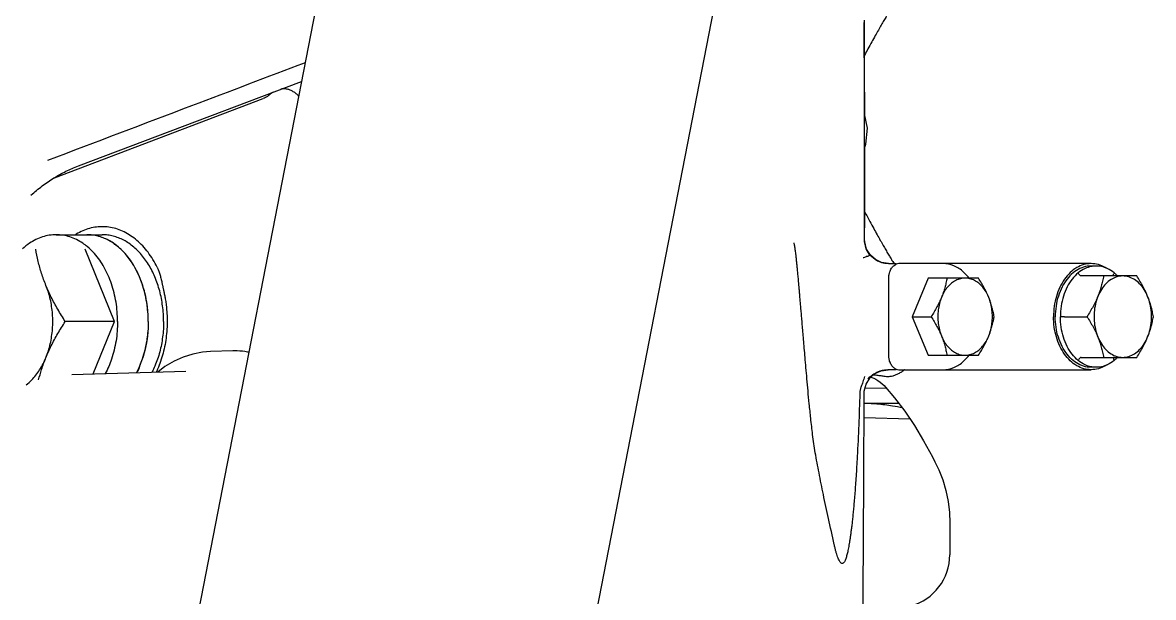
# Model space of a CAD drawing. Header units: millimetres. Extents: x 156850 to 204135, y 56350 to 74150.
# Drawn here: x 174288.9 to 174523.4, y 61704.3 to 61823.5 of the extents above; entities that cross this region are included whole.
import ezdxf

# ---------------------------------------------------------------- set-up
doc = ezdxf.new("R2010")
doc.units = ezdxf.units.MM
doc.header["$LTSCALE"] = 150
doc.layers.add('-----33 Equipment', color=5, linetype='Continuous')

# ---------------------------------------------------------------- blocks, each defined once
blk = doc.blocks.new('X-2F-PLAN$0$A$C73FA2420')
at = {"color": 0, "linetype": 'Continuous'}
for p, q in [((2025.23, 1342.44), (2025.23, 1332.9)), ((2037.06, 1342.82), (2053.47, 1299.5)), ((1996.27, 1339.22), (1996.9, 1315.53)), ((2007.23, 1330.34), (2007.23, 1340.56)), ((2039.51, 1337.85), (2057.04, 1291.58)), ((1996.39, 1334.76), (2007.23, 1330.34)), ((2007.23, 1330.34), (2022.23, 1336.46)), ((2101.97, 1282.84), (1873.32, 1327.29)), ((2001.12, 1305.8), (2001, 1310.44)), ((2086.51, 1203.33), (1660.3, 1286.18)), ((1986.98, 1165.36), (1987.22, 1174.94)), ((1990.23, 1167.67), (1990.23, 1174.93)), ((2023.79, 1174.82), (2024.24, 1174.84)), ((2043.18, 1174.84), (2044.04, 1174.53)), ((2047.36, 1174.21), (2050.31, 1174.84)), ((2069.22, 1174.82), (2069.74, 1174.8)), ((1993.43, 1170.27), (1993.32, 1174.75)), ((2019.45, 1171.26), (2020.06, 1172.54)), ((2023.75, 1174.77), (2024.25, 1174.79)), ((2024.24, 1174.79), (2024.25, 1174.79)), ((2024.25, 1174.79), (2024.6, 1174.79)), ((2024.6, 1174.79), (2025.04, 1174.79)), ((2044.04, 1174.53), (2047.36, 1174.21)), ((2049.42, 1174.78), (2049.41, 1174.78)), ((2049.44, 1174.78), (2049.86, 1174.78)), ((1997.02, 1171.38), (1997.23, 1169.93)), ((2019.24, 1169.86), (2019.45, 1171.26)), ((2019.65, 1171.83), (2019.77, 1172.09)), ((1997.23, 1168.27), (1997.23, 1169.96)), ((2000.23, 1169.79), (2016.23, 1169.79)), ((2019.23, 1169.85), (2019.23, 1168.25)), ((1997.23, 1167.67), (1997.23, 1127.84)), ((2019.23, 1127.84), (2019.23, 1167.67)), ((2008.23, 1164.9), (2000.23, 1161.64)), ((2008.23, 1164.9), (2008.23, 1160.99)), ((2016.23, 1161.64), (2008.23, 1164.9)), ((2000.23, 1161.64), (2000.23, 1151.19)), ((2016.23, 1151.19), (2016.23, 1161.64)), ((1978.14, 1160.21), (1978.14, 1160.21)), ((1965.47, 1157.14), (1958.83, 1157.14)), ((1967.62, 1157.22), (1965.47, 1157.14)), ((2008.23, 1133.31), (2008.23, 1128.68)), ((1999.8, 1129.87), (1999.8, 1118.35)), ((2016.67, 1118.35), (2016.67, 1129.87)), ((1997.73, 1126.78), (1997.73, 1127.84)), ((2018.73, 1126.78), (2018.73, 1127.84))]:
    blk.add_line(p, q, dxfattribs=at)
for points in [[(2001, 1310.43), (2000.87, 1312.1), (2000.49, 1314.1), (1999.86, 1316.08), (1998.99, 1318.01), (1997.87, 1319.88), (1996.75, 1321.37)], [(1903.34, 1175.46), (1938.78, 1175.18), (1974.42, 1174.98), (1992.26, 1174.92)], [(1992.26, 1174.92), (1992.77, 1174.89), (1994.27, 1174.49), (1995.5, 1173.71)], [(2019.78, 1172.11), (2020.08, 1172.63), (2021.02, 1173.68), (2022.29, 1174.45), (2023.79, 1174.82)], [(2024.24, 1174.84), (2032.21, 1174.83), (2054.48, 1174.84), (2069.23, 1174.86)], [(2063.04, 1174.81), (2063.36, 1174.81), (2063.69, 1174.81), (2064.03, 1174.81), (2064.38, 1174.81), (2064.73, 1174.81), (2065.09, 1174.81), (2065.45, 1174.81), (2065.81, 1174.81), (2066.17, 1174.81), (2066.54, 1174.82), (2067.26, 1174.82)], [(2067.26, 1174.82), (2067.63, 1174.82), (2067.99, 1174.82), (2069.22, 1174.82)], [(1995.71, 1173.47), (1995.65, 1173.32), (1995.46, 1172.9), (1995.24, 1172.47), (1994.98, 1172.04), (1994.67, 1171.6), (1994.33, 1171.17), (1993.94, 1170.75), (1993.62, 1170.44)], [(1995.5, 1173.71), (1996.42, 1172.65), (1997.02, 1171.38)], [(2020.06, 1172.54), (2020.99, 1173.6), (2022.24, 1174.38), (2023.75, 1174.77)], [(2025.04, 1174.79), (2025.27, 1174.79), (2025.49, 1174.79), (2025.93, 1174.79)], [(2025.93, 1174.79), (2026.15, 1174.79), (2026.59, 1174.79)], [(2026.59, 1174.79), (2026.82, 1174.78), (2027.26, 1174.78)], [(2027.26, 1174.78), (2027.48, 1174.78), (2027.71, 1174.78), (2028.15, 1174.78)], [(2028.15, 1174.78), (2028.38, 1174.78), (2028.83, 1174.78)], [(2028.83, 1174.78), (2029.05, 1174.78), (2029.27, 1174.78), (2029.72, 1174.78)], [(2029.72, 1174.78), (2029.95, 1174.78), (2030.4, 1174.78)], [(2030.4, 1174.78), (2030.63, 1174.78), (2030.85, 1174.78), (2031.3, 1174.77)], [(2031.3, 1174.77), (2031.53, 1174.77), (2031.98, 1174.77)], [(2031.98, 1174.77), (2032.21, 1174.77), (2032.44, 1174.77), (2032.9, 1174.77)], [(2032.9, 1174.77), (2033.12, 1174.77), (2033.58, 1174.77)], [(2033.58, 1174.77), (2033.81, 1174.77), (2034.04, 1174.77), (2034.5, 1174.77)], [(2034.5, 1174.77), (2034.73, 1174.77), (2034.96, 1174.77), (2035.42, 1174.77)], [(2035.42, 1174.77), (2035.65, 1174.77), (2035.88, 1174.77), (2036.34, 1174.77)], [(2036.34, 1174.77), (2036.57, 1174.77), (2037.03, 1174.77)], [(2037.03, 1174.77), (2037.27, 1174.77), (2037.5, 1174.77), (2037.96, 1174.77)], [(2037.96, 1174.77), (2038.2, 1174.77), (2038.43, 1174.77), (2038.89, 1174.77)], [(2038.89, 1174.77), (2039.13, 1174.77), (2039.36, 1174.77), (2039.83, 1174.77)], [(2039.83, 1174.77), (2040.06, 1174.77), (2040.3, 1174.77), (2040.53, 1174.77), (2041, 1174.77)], [(2041, 1174.77), (2041.24, 1174.77), (2041.48, 1174.77), (2041.95, 1174.77)], [(2041.95, 1174.77), (2042.18, 1174.77), (2042.42, 1174.77), (2042.89, 1174.77)], [(2042.89, 1174.77), (2043.13, 1174.77), (2043.37, 1174.77), (2043.61, 1174.77), (2044.09, 1174.77)], [(2049.86, 1174.78), (2050.1, 1174.78), (2050.34, 1174.78), (2050.59, 1174.78), (2050.83, 1174.78), (2051.32, 1174.78)], [(2051.32, 1174.78), (2051.56, 1174.78), (2051.81, 1174.78), (2052.05, 1174.78), (2052.3, 1174.78), (2052.79, 1174.78)], [(2052.79, 1174.78), (2053.04, 1174.78), (2053.28, 1174.78), (2053.53, 1174.78), (2053.77, 1174.78), (2054.27, 1174.78)], [(2054.27, 1174.78), (2054.51, 1174.78), (2054.76, 1174.78), (2055.01, 1174.79), (2055.26, 1174.79), (2055.51, 1174.79), (2056.01, 1174.79)], [(2056.01, 1174.79), (2056.26, 1174.79), (2056.51, 1174.79), (2056.76, 1174.79), (2057.02, 1174.79), (2057.27, 1174.79), (2057.53, 1174.79), (2058.05, 1174.79)], [(2058.05, 1174.79), (2058.31, 1174.79), (2058.57, 1174.79), (2058.84, 1174.79), (2059.1, 1174.79), (2059.37, 1174.8), (2059.64, 1174.8), (2060.18, 1174.8)], [(2060.18, 1174.8), (2060.46, 1174.8), (2060.73, 1174.8), (2061.01, 1174.8), (2061.29, 1174.8), (2061.58, 1174.8), (2061.86, 1174.8), (2062.15, 1174.8), (2062.44, 1174.8), (2063.04, 1174.81)], [(1993.62, 1170.44), (1991.42, 1168.57), (1988.63, 1166.46), (1985.65, 1164.47), (1982.5, 1162.57), (1979.15, 1160.73), (1978.14, 1160.21)], [(1978.14, 1160.21), (1976.49, 1159.42), (1974.36, 1158.6), (1972.15, 1157.96), (1969.9, 1157.49), (1967.62, 1157.22)]]:
    blk.add_lwpolyline(points, dxfattribs=at)
blk.add_arc((1958.83, 1168.14), 11, 195.5899, 270, dxfattribs=at)
for points, start_tangent, end_tangent in [([(1994.08, 1348.66), (1995.1, 1347.52), (1997.2, 1345.88), (1999.73, 1344.57)], (0.612841, -0.790206), (0.92582, -0.377964)), ([(2025.23, 1342.44), (2024.78, 1345.28), (2023.45, 1347.97), (2022.31, 1349.4)], (0, 1), (-0.678497, 0.734603)), ([(1995.12, 1346.08), (1997.27, 1345.47), (1999.73, 1344.57)], (0.970041, -0.242941), (0.92582, -0.377964)), ([(2014.73, 1344.57), (2017.2, 1345.47), (2019.71, 1346.17), (2022.23, 1346.69)], (0.92582, 0.377964), (0.985438, 0.170033)), ([(2033.44, 1347.67), (2034.42, 1346.52), (2035.35, 1345.34), (2036.2, 1344.14), (2037, 1342.92), (2037.73, 1341.68), (2038.39, 1340.42), (2038.99, 1339.14), (2039.51, 1337.85)], (0.666239, -0.745738), (0.354299, -0.935132)), ([(1999.73, 1344.57), (2002.6, 1343.67), (2005.67, 1343.21), (2008.8, 1343.21), (2011.87, 1343.67), (2014.73, 1344.57)], (0.92582, -0.377964), (0.92582, 0.377964)), ([(1999.73, 1344.57), (2002.2, 1343.46), (2004.71, 1342.11), (2007.23, 1340.56)], (0.92582, -0.377964), (0.84076, -0.541408)), ([(2007.23, 1340.56), (2009.76, 1342.11), (2012.27, 1343.46), (2014.73, 1344.57)], (0.84076, 0.541408), (0.92582, 0.377964)), ([(2060.89, 1290.83), (2051.96, 1314.36), (2040.61, 1344.25)], (-0.354909, 0.934901), (-0.354915, 0.934899)), ([(2022.76, 1336), (2023.45, 1336.92), (2024.78, 1339.61), (2025.23, 1342.44)], (0.638762, 0.769404), (0, 1)), ([(2018.47, 1321.5), (2020.1, 1322.39), (2021.58, 1323.4), (2022.91, 1324.51), (2024.06, 1325.71), (2025.03, 1327), (2025.8, 1328.35), (2026.38, 1329.74), (2026.74, 1331.18), (2026.89, 1332.63), (2026.82, 1334.08), (2026.54, 1335.52), (2026.04, 1336.93), (2025.34, 1338.3), (2025.24, 1338.47)], (0.896987, 0.442057), (-0.525877, 0.850561)), ([(2007.28, 1329.72), (2011.24, 1330.04), (2015.04, 1330.98), (2018.46, 1332.49), (2021.31, 1334.51), (2022.76, 1336)], (0.999998, 0.00193), (0.638762, 0.769404)), ([(2023.52, 1330.66), (2023.79, 1331.08), (2024.35, 1332.15), (2024.78, 1333.25), (2025.07, 1334.37), (2025.22, 1335.51), (2025.23, 1336.08)], (0.554366, 0.832273), (0, 1)), ([(2024.78, 1333.25), (2025.23, 1336.08)], (0.30679, 0.951777), (0, 1)), ([(2007.18, 1329.72), (2003.23, 1330.04), (1999.42, 1330.98), (1996.44, 1332.26)], (-0.999998, 0.00193), (-0.883572, 0.468296)), ([(2007.23, 1323.35), (2011.24, 1323.67), (2015.04, 1324.61), (2018.46, 1326.13), (2021.31, 1328.15), (2023.45, 1330.56), (2024.78, 1333.25)], (1, 0), (0.30679, 0.951777)), ([(2007.23, 1320.17), (2008.85, 1320.22), (2010.45, 1320.38), (2012.02, 1320.63), (2013.56, 1320.98), (2015.04, 1321.43), (2016.47, 1321.97), (2017.81, 1322.6), (2019.08, 1323.31), (2020.24, 1324.1), (2021.31, 1324.96), (2022.26, 1325.89), (2023.08, 1326.87), (2023.79, 1327.9), (2024.35, 1328.97), (2024.78, 1330.07), (2025.07, 1331.19), (2025.22, 1332.33), (2025.23, 1332.9)], (1, 0), (0, 1)), ([(2007.23, 1329.72), (2007.18, 1329.72)], (-1, 0), (-0.999998, 0.00193)), ([(2007.23, 1329.72), (2007.28, 1329.72)], (1, 0), (0.999998, 0.00193)), ([(2018.58, 1326.2), (2019.08, 1326.5), (2020.24, 1327.28), (2021.31, 1328.15), (2022.26, 1329.07), (2023.08, 1330.05), (2023.38, 1330.45)], (0.867289, 0.497805), (0.571956, 0.820284)), ([(2023.38, 1330.45), (2023.52, 1330.66)], (0.571956, 0.820284), (0.554366, 0.832273)), ([(2007.23, 1323.35), (2003.23, 1323.67), (1999.42, 1324.61), (1996.61, 1325.81)], (-1, 0), (-0.888148, 0.459558)), ([(2007.23, 1323.35), (2005.62, 1323.4), (2004.02, 1323.56), (2002.45, 1323.81), (2000.91, 1324.16), (1999.42, 1324.61), (1998, 1325.15), (1996.65, 1325.78), (1996.63, 1325.8)], (-1, 0), (-0.888874, 0.458151)), ([(2011.39, 1323.7), (2012.02, 1323.81), (2013.56, 1324.16), (2015.04, 1324.61), (2016.47, 1325.15), (2017.81, 1325.78), (2018.33, 1326.06)], (0.986183, 0.165659), (0.874998, 0.484126)), ([(2018.33, 1326.06), (2018.58, 1326.2)], (0.874998, 0.484126), (0.867289, 0.497805)), ([(2007.23, 1320.17), (2005.62, 1320.22), (2004.02, 1320.38), (2002.45, 1320.63), (2000.91, 1320.98), (1999.42, 1321.43), (1998, 1321.97), (1996.72, 1322.57)], (-1, 0), (-0.891146, 0.453717)), ([(2007.23, 1323.35), (2008.85, 1323.4), (2010.45, 1323.56), (2011.08, 1323.65)], (1, 0), (0.988249, 0.152854)), ([(2011.08, 1323.65), (2011.39, 1323.7)], (0.988249, 0.152854), (0.986183, 0.165659)), ([(1996.95, 1321.59), (1996.74, 1321.69)], (-0.909507, 0.415688), (-0.904879, 0.425669)), ([(2009.33, 1319.51), (2007.48, 1319.43), (2005.63, 1319.48), (2003.79, 1319.66), (2001.99, 1319.96), (2000.24, 1320.39), (1998.55, 1320.93), (1996.95, 1321.59)], (-0.997122, -0.075819), (-0.909513, 0.415675)), ([(2015.26, 1320.51), (2015.03, 1320.46), (2014.8, 1320.41), (2014.57, 1320.36), (2014.31, 1320.3), (2014.03, 1320.23), (2013.71, 1320.17), (2013.37, 1320.09), (2013, 1320.02), (2012.59, 1319.94), (2012.15, 1319.86), (2011.67, 1319.78), (2011.15, 1319.7), (2010.59, 1319.63), (2009.98, 1319.57), (2009.33, 1319.51)], (-0.978621, -0.205674), (-0.997121, -0.075833)), ([(2018.47, 1321.5), (2017.83, 1321.22), (2017.07, 1320.96), (2016.21, 1320.73), (2015.26, 1320.51)], (-0.896982, -0.442068), (-0.978634, -0.205609)), ([(2000.85, 1302.5), (2000.9, 1302.78), (2001.12, 1304.9), (2001.12, 1305.8)], (0.190065, 0.981771), (-0.026641, 0.999645)), ([(2054.42, 1297.99), (2054, 1298.53), (2053.69, 1299.04), (2053.47, 1299.5)], (-0.653556, 0.756878), (-0.354349, 0.935113)), ([(2054.82, 1297.45), (2054.42, 1297.99)], (-0.543061, 0.839693), (-0.653556, 0.756878)), ([(2053.98, 1292.16), (2054.23, 1292.41), (2054.7, 1292.98), (2055.07, 1293.58), (2055.32, 1294.21), (2055.46, 1294.85), (2055.47, 1295.03)], (0.735392, 0.677642), (0.073941, 0.997263)), ([(2055.47, 1295.03), (2055.48, 1295.51), (2055.44, 1295.84)], (0.073941, 0.997263), (-0.146743, 0.989175)), ([(1961, 1181.1), (1966.39, 1182.3), (1971.32, 1183.35), (1975.85, 1184.25), (1980, 1185.02), (1983.78, 1185.57), (1987.16, 1185.96), (1990.16, 1186.27), (1992.87, 1186.53), (1995.36, 1186.75), (1997.68, 1186.96), (1999.79, 1187.14), (2001.71, 1187.31), (2003.48, 1187.46), (2005.11, 1187.6), (2006.6, 1187.72), (2007.98, 1187.84), (2009.25, 1187.94), (2010.41, 1188.04), (2011.47, 1188.13), (2012.44, 1188.22), (2013.32, 1188.29), (2014.12, 1188.36), (2014.84, 1188.42), (2015.51, 1188.48), (2016.12, 1188.54), (2016.69, 1188.59), (2017.22, 1188.64), (2017.72, 1188.69), (2018.21, 1188.73), (2018.68, 1188.78), (2019.13, 1188.83), (2019.57, 1188.87), (2019.97, 1188.91), (2020.33, 1188.95), (2020.67, 1188.99), (2021.24, 1189.06), (2021.72, 1189.12), (2022.11, 1189.17), (2022.44, 1189.22), (2022.85, 1189.28), (2023.21, 1189.35), (2023.53, 1189.42)], (0.9774, 0.211397), (0.970546, 0.240917)), ([(1979.21, 1176.33), (1977.08, 1176.45), (1975.13, 1176.57), (1973.34, 1176.69), (1971.7, 1176.82), (1970.2, 1176.94), (1968.82, 1177.06), (1967.56, 1177.18), (1966.39, 1177.3), (1965.31, 1177.41), (1964.32, 1177.53), (1963.42, 1177.65), (1962.59, 1177.76), (1961.85, 1177.87), (1961.17, 1177.99), (1960.55, 1178.09), (1960, 1178.2), (1959.49, 1178.31), (1959.03, 1178.42), (1958.61, 1178.53), (1958.22, 1178.64), (1957.86, 1178.77), (1957.53, 1178.92), (1957.24, 1179.08), (1957.12, 1179.69)], (-0.998522, 0.054357), (0.707856, 0.706357)), ([(1957.12, 1179.69), (1957.48, 1179.96), (1957.93, 1180.19), (1958.43, 1180.39), (1958.98, 1180.58), (1959.59, 1180.76), (1960.26, 1180.93), (1961, 1181.1)], (0.707856, 0.706357), (0.9774, 0.211397)), ([(1992.35, 1175.79), (1985.77, 1176.02), (1979.21, 1176.33)], (-0.999538, 0.03039), (-0.998522, 0.054357)), ([(1993.74, 1175.5), (1993.03, 1175.71), (1992.35, 1175.79)], (-0.931692, 0.363248), (-0.99954, 0.030332)), ([(1994.23, 1175.32), (1993.74, 1175.5)], (-0.94621, 0.323554), (-0.933064, 0.359709)), ([(1995.81, 1174.8), (1995.25, 1174.99), (1994.71, 1175.16), (1994.23, 1175.32)], (-0.954791, 0.297276), (-0.946209, 0.323555)), ([(2020.48, 1175.13), (2020.58, 1174.78), (2020.7, 1174.41)], (0.244948, -0.969536), (0.326722, -0.94512)), ([(1989.3, 1166.93), (1989.69, 1168.99), (1990.1, 1172.27), (1990.22, 1174.58)], (0.213147, 0.97702), (0.024711, 0.999695)), ([(1995.37, 1174.12), (1995.59, 1173.89)], (0.704613, -0.709592), (0.673099, -0.739553)), ([(1995.59, 1173.89), (1996.36, 1172.87), (1996.98, 1171.55)], (0.673099, -0.739553), (0.306258, -0.951949)), ([(1995.81, 1170.52), (1995.94, 1171.39), (1996.05, 1172.2), (1996.15, 1172.95)], (0.147522, 0.989059), (0.120888, 0.992666)), ([(2029.94, 1174.78), (2029.59, 1174.59), (2027.96, 1173.7), (2026.51, 1172.9), (2025.22, 1172.19), (2024.06, 1171.54), (2023.02, 1170.95), (2022.08, 1170.41), (2021.21, 1169.9), (2020.41, 1169.42), (2019.74, 1169.02)], (-0.880219, -0.474568), (-0.850259, -0.526365)), ([(2020.87, 1173.58), (2020.81, 1174.01), (2020.7, 1174.44)], (0.540052, 0.841632), (-0.153468, 0.988154)), ([(2073.79, 1168.27), (2073.42, 1168.52), (2072.77, 1168.94), (2072.08, 1169.38), (2071.33, 1169.83), (2070.53, 1170.3), (2069.67, 1170.81), (2068.72, 1171.35), (2067.68, 1171.94), (2066.52, 1172.59), (2065.22, 1173.31), (2063.77, 1174.11), (2062.49, 1174.8)], (-0.823476, 0.56735), (-0.8797, 0.475529)), ([(1996.65, 1167.31), (1996.46, 1167.64), (1996.14, 1168.31), (1995.91, 1168.96), (1995.8, 1169.55), (1995.77, 1170.06), (1995.81, 1170.52)], (-0.523681, 0.851914), (0.147545, 0.989055)), ([(1996.98, 1171.55), (1997.03, 1171.4)], (0.306258, -0.951949), (0.279382, -0.96018)), ([(1997.03, 1171.4), (1997.08, 1171.21)], (0.279382, -0.96018), (0.244171, -0.969732)), ([(1997.08, 1171.21), (1997.13, 1170.97)], (0.244171, -0.969732), (0.199487, -0.9799)), ([(1997.13, 1170.97), (1997.23, 1170.18)], (0.199487, -0.9799), (0.043732, -0.999043)), ([(1997.23, 1170.18), (1997.23, 1169.96)], (0.043759, -0.999042), (-0.000001, -1)), ([(2019.23, 1169.85), (2019.28, 1170.53)], (0, 1), (0.139667, 0.990199)), ([(2019.28, 1170.53), (2019.43, 1171.21)], (0.139667, 0.990199), (0.275932, 0.961177)), ([(2019.43, 1171.21), (2019.65, 1171.83)], (0.275932, 0.961177), (0.399366, 0.916792)), ([(1997.36, 1168.27), (1997.23, 1167.67)], (-0.38786, -0.921719), (0, -1)), ([(1997.36, 1168.27), (1997.76, 1168.87)], (0.387865, 0.921716), (0.694998, 0.719012)), ([(1997.76, 1168.87), (1998.4, 1169.35), (1999.21, 1169.66)], (0.694998, 0.719012), (0.968616, 0.248562)), ([(1999.21, 1169.66), (1999.54, 1169.73), (1999.89, 1169.77), (2000.23, 1169.79)], (0.968616, 0.248564), (1, -0.000222)), ([(2016.23, 1169.79), (2016.59, 1169.77), (2016.95, 1169.73), (2017.29, 1169.65)], (1, 0.000331), (0.966394, -0.257066)), ([(2017.29, 1169.65), (2018.1, 1169.33), (2018.73, 1168.85), (2018.87, 1168.68)], (0.96652, -0.256592), (0.607808, -0.794084)), ([(2018.87, 1168.68), (2019.12, 1168.25)], (0.607808, -0.794084), (0.375694, -0.926744)), ([(2019.23, 1167.67), (2019.12, 1168.25)], (0, 1), (-0.375406, 0.92686)), ([(2019.66, 1168.97), (2019.23, 1168.7)], (-0.849326, -0.527869), (-0.843637, -0.536914)), ([(2019.72, 1169), (2019.66, 1168.97)], (-0.849979, -0.526816), (-0.849326, -0.527869)), ([(2019.74, 1169.02), (2019.72, 1169)], (-0.850259, -0.526365), (-0.849979, -0.526816)), ([(1996.83, 1167.03), (1996.65, 1167.31)], (-0.551456, 0.834204), (-0.523681, 0.851914)), ([(1997.23, 1166.45), (1997.21, 1166.49), (1996.83, 1167.03)], (-0.588456, 0.808529), (-0.551456, 0.834204)), ([(2008.23, 1160.99), (2007.21, 1160.36), (2006.21, 1159.79), (2005.22, 1159.29), (2004.23, 1158.85)], (-0.84076, -0.541408), (-0.92582, -0.377964)), ([(2012.23, 1158.85), (2011.25, 1159.29), (2010.26, 1159.79), (2009.25, 1160.36), (2008.23, 1160.99)], (-0.92582, 0.377964), (-0.84076, 0.541408)), ([(1997.23, 1158.48), (1997.68, 1156.29), (1998.98, 1154.27), (1999.83, 1153.46)], (0, -1), (0.766761, -0.641932)), ([(2004.23, 1158.85), (2003.25, 1158.48), (2002.26, 1158.18), (2001.25, 1157.92), (2000.23, 1157.72)], (-0.92582, -0.377964), (-0.985438, -0.170033)), ([(2004.23, 1158.85), (2003.1, 1158.29), (2002.11, 1157.59), (2001.31, 1156.78), (2000.72, 1155.89), (2000.35, 1154.93), (2000.23, 1153.95)], (-0.92582, -0.377964), (0, -1)), ([(2012.23, 1158.85), (2010.97, 1159.27), (2009.62, 1159.52), (2008.23, 1159.61), (2006.84, 1159.52), (2005.5, 1159.27), (2004.23, 1158.85)], (-0.92582, 0.377964), (-0.92582, -0.377964)), ([(2016.23, 1153.95), (2016.11, 1154.93), (2015.75, 1155.89), (2015.16, 1156.78), (2014.36, 1157.59), (2013.38, 1158.29), (2012.23, 1158.85)], (0, 1), (-0.92582, 0.377964)), ([(2016.23, 1157.72), (2015.21, 1157.92), (2014.21, 1158.18), (2013.22, 1158.48), (2012.23, 1158.85)], (-0.985438, 0.170033), (-0.92582, 0.377964)), ([(2016.64, 1153.46), (2017.49, 1154.27), (2018.79, 1156.29), (2019.23, 1158.48)], (0.766761, 0.641932), (0, 1)), ([(2000.23, 1153.95), (2000.36, 1152.97), (2000.72, 1152.02), (2001.31, 1151.12), (2002.11, 1150.32), (2003.09, 1149.62), (2004.23, 1149.05)], (0, -1), (0.92582, -0.377964)), ([(2012.23, 1149.05), (2013.37, 1149.62), (2014.36, 1150.31), (2015.16, 1151.12), (2015.75, 1152.02), (2016.11, 1152.97), (2016.23, 1153.95)], (0.92582, 0.377964), (0, 1)), ([(1999.83, 1153.46), (2000.18, 1153.18)], (0.766761, -0.641932), (0.796285, -0.604921)), ([(2016.29, 1153.18), (2016.64, 1153.46)], (0.796285, 0.604921), (0.766761, 0.641932)), ([(2000.23, 1151.19), (2001.25, 1150.56), (2002.26, 1149.99), (2003.25, 1149.49), (2004.23, 1149.05)], (0.84076, -0.541408), (0.92582, -0.377964)), ([(2004.23, 1149.05), (2005.22, 1148.68), (2006.21, 1148.38), (2007.21, 1148.13), (2008.23, 1147.93)], (0.92582, -0.377964), (0.985438, -0.170033)), ([(2004.23, 1149.05), (2005.5, 1148.64), (2006.85, 1148.38), (2008.23, 1148.3), (2009.62, 1148.38), (2010.97, 1148.64), (2012.23, 1149.05)], (0.92582, -0.377964), (0.92582, 0.377964)), ([(2008.23, 1147.93), (2009.25, 1148.13), (2010.26, 1148.38), (2011.25, 1148.68), (2012.23, 1149.05)], (0.985438, 0.170033), (0.92582, 0.377964)), ([(2012.23, 1149.05), (2013.22, 1149.49), (2014.21, 1149.99), (2015.21, 1150.56), (2016.23, 1151.19)], (0.92582, 0.377964), (0.84076, 0.541408)), ([(1997.23, 1127.84), (1997.45, 1129.36), (1998.07, 1130.81), (1999.09, 1132.16), (2000.46, 1133.34), (2002.12, 1134.31), (2004.02, 1135.02), (2006.09, 1135.47), (2008.23, 1135.62)], (0, 1), (1, 0)), ([(1997.73, 1127.84), (1997.79, 1128.61), (1998.25, 1130.13), (1999.14, 1131.55), (2000.43, 1132.81), (2002.06, 1133.84), (2003.96, 1134.62), (2006.05, 1135.1), (2008.23, 1135.26)], (0, 1), (1, 0)), ([(2019.23, 1127.84), (2019.02, 1129.36), (2018.4, 1130.81), (2017.38, 1132.16), (2016.01, 1133.34), (2014.35, 1134.31), (2012.44, 1135.02), (2010.38, 1135.47), (2008.23, 1135.62)], (0, 1), (-1, 0)), ([(2018.73, 1127.84), (2018.68, 1128.61), (2018.22, 1130.13), (2017.33, 1131.55), (2016.04, 1132.81), (2014.41, 1133.84), (2012.5, 1134.62), (2010.42, 1135.1), (2008.23, 1135.26)], (0, 1), (-1, 0)), ([(1997.83, 1127.8), (1998.25, 1129.07), (1999.14, 1130.49), (2000.43, 1131.75), (2002.06, 1132.78), (2003.96, 1133.56), (2006.05, 1134.04), (2008.23, 1134.2)], (0.1942, 0.980962), (1, 0)), ([(2018.63, 1127.8), (2018.22, 1129.07), (2017.33, 1130.49), (2016.04, 1131.75), (2014.41, 1132.78), (2012.5, 1133.56), (2010.42, 1134.04), (2008.23, 1134.2)], (-0.1942, 0.980962), (-1, 0)), ([(2008.23, 1133.31), (2008.23, 1133.49), (2008.23, 1133.7), (2008.23, 1133.9), (2008.23, 1134.07)], (0, 1), (0, 1)), ([(1999.8, 1129.87), (1999.76, 1130.03), (1999.64, 1130.19), (1999.48, 1130.33), (1999.3, 1130.42)], (0, 1), (-0.92582, 0.377964)), ([(2016.67, 1129.87), (2016.71, 1130.03), (2016.83, 1130.19), (2016.99, 1130.33), (2017.17, 1130.42)], (0, 1), (0.92582, 0.377964)), ([(2008.23, 1128.68), (2007.17, 1128.02), (2006.11, 1127.42), (2005.06, 1126.88), (2004.02, 1126.43)], (-0.84076, -0.541408), (-0.92582, -0.377964)), ([(2012.45, 1126.43), (2011.41, 1126.88), (2010.36, 1127.42), (2009.3, 1128.02), (2008.23, 1128.68)], (-0.92582, 0.377964), (-0.84076, 0.541408)), ([(1998.16, 1124.71), (1998.07, 1124.86), (1997.45, 1126.32), (1997.23, 1127.84)], (-0.527024, 0.84985), (0, 1)), ([(1997.73, 1126.78), (1997.79, 1127.55), (1997.83, 1127.8)], (0, 1), (0.1942, 0.980962)), ([(1998.15, 1124.71), (1997.79, 1126), (1997.73, 1126.78)], (-0.378535, 0.925587), (0, 1)), ([(2004.02, 1126.43), (2002.6, 1125.7), (2001.41, 1124.77), (2000.53, 1123.69), (1999.98, 1122.5), (1999.8, 1121.26)], (-0.92582, -0.377964), (0, -1)), ([(2004.02, 1126.43), (2002.98, 1126.04), (2001.93, 1125.71), (2000.87, 1125.45), (1999.8, 1125.24)], (-0.92582, -0.377964), (-0.985438, -0.170033)), ([(2012.45, 1126.43), (2010.84, 1126.93), (2009.12, 1127.19), (2007.35, 1127.19), (2005.63, 1126.93), (2004.02, 1126.43)], (-0.92582, 0.377964), (-0.92582, -0.377964)), ([(2016.67, 1121.26), (2016.48, 1122.5), (2015.94, 1123.69), (2015.06, 1124.77), (2013.88, 1125.69), (2012.45, 1126.43)], (0, 1), (-0.92582, 0.377964)), ([(2016.67, 1125.24), (2015.6, 1125.45), (2014.54, 1125.71), (2013.49, 1126.04), (2012.45, 1126.43)], (-0.985438, 0.170033), (-0.92582, 0.377964)), ([(2018.31, 1124.71), (2018.4, 1124.86), (2019.02, 1126.32), (2019.23, 1127.84)], (0.527024, 0.84985), (0, 1)), ([(2018.32, 1124.71), (2018.68, 1126), (2018.73, 1126.78)], (0.378535, 0.925587), (0, 1)), ([(2018.73, 1126.78), (2018.68, 1127.55), (2018.63, 1127.8)], (0, 1), (-0.1942, 0.980962)), ([(1999.18, 1123.01), (1999.14, 1123.06), (1998.25, 1124.48), (1998.15, 1124.71)], (-0.639571, 0.768732), (-0.378535, 0.925587)), ([(2017.28, 1123.01), (2017.33, 1123.06), (2018.22, 1124.48), (2018.32, 1124.71)], (0.639571, 0.768732), (0.378535, 0.925587)), ([(1999.35, 1122.82), (1999.18, 1123.01)], (-0.664574, 0.747223), (-0.639571, 0.768732)), ([(1999.48, 1123.18), (1999.3, 1123.13)], (-0.989806, -0.142419), (-0.92582, -0.377964)), ([(1999.77, 1122.39), (1999.35, 1122.82)], (-0.719955, 0.694021), (-0.664574, 0.747223)), ([(1999.68, 1123.16), (1999.64, 1123.18), (1999.48, 1123.18)], (-0.926496, 0.376304), (-0.989806, -0.142419)), ([(1999.8, 1122.98), (1999.76, 1123.11), (1999.68, 1123.16)], (0, 1), (-0.926496, 0.376304)), ([(1999.8, 1121.26), (1999.99, 1120.02), (2000.53, 1118.84), (2001.41, 1117.76), (2002.59, 1116.83), (2004.02, 1116.1)], (0, -1), (0.92582, -0.377964)), ([(2012.45, 1116.1), (2013.87, 1116.83), (2015.06, 1117.76), (2015.94, 1118.84), (2016.48, 1120.03), (2016.67, 1121.26)], (0.92582, 0.377964), (0, 1)), ([(2016.67, 1122.98), (2016.71, 1123.11), (2016.79, 1123.16)], (0, 1), (0.926936, 0.375219)), ([(2016.7, 1122.39), (2017.12, 1122.82)], (0.719955, 0.694021), (0.664539, 0.747253)), ([(2016.79, 1123.16), (2016.83, 1123.18), (2016.99, 1123.18)], (0.926936, 0.375219), (0.989806, -0.142419)), ([(2016.99, 1123.18), (2017.17, 1123.13)], (0.989806, -0.142419), (0.92582, -0.377964)), ([(2017.12, 1122.82), (2017.28, 1123.01)], (0.664539, 0.747253), (0.639571, 0.768732)), ([(1999.8, 1118.35), (2000.87, 1117.69), (2001.93, 1117.09), (2002.98, 1116.56), (2004.02, 1116.1)], (0.84076, -0.541408), (0.92582, -0.377964)), ([(2012.45, 1116.1), (2013.49, 1116.56), (2014.54, 1117.09), (2015.6, 1117.69), (2016.67, 1118.35)], (0.92582, 0.377964), (0.84076, 0.541408)), ([(2004.02, 1116.1), (2005.06, 1115.71), (2006.11, 1115.38), (2007.17, 1115.12), (2008.23, 1114.91)], (0.92582, -0.377964), (0.985438, -0.170033)), ([(2004.02, 1116.1), (2005.63, 1115.59), (2007.35, 1115.33), (2009.12, 1115.33), (2010.84, 1115.59), (2012.45, 1116.1)], (0.92582, -0.377964), (0.92582, 0.377964)), ([(2008.23, 1114.91), (2009.3, 1115.12), (2010.36, 1115.38), (2011.41, 1115.71), (2012.45, 1116.1)], (0.985438, 0.170033), (0.92582, 0.377964))]:
    blk.add_spline(points, degree=3, dxfattribs=dict(at, start_tangent=start_tangent, end_tangent=end_tangent))
blk = doc.blocks.new('X-2F-PLAN$0$zw$C47F')
at = {"layer": '-----33 Equipment'}
blk.add_blockref('X-2F-PLAN$0$A$C73FA2420', (2898.05, 848.02), dxfattribs=at)

msp = doc.modelspace()

# ---------------------------------------------------------------- block references
at = {"layer": '-----33 Equipment', "rotation": 90.00000000000001}
msp.add_blockref('X-2F-PLAN$0$zw$C47F', (176486.3, 56856.22), dxfattribs=at)

doc.saveas('drawing.dxf')
